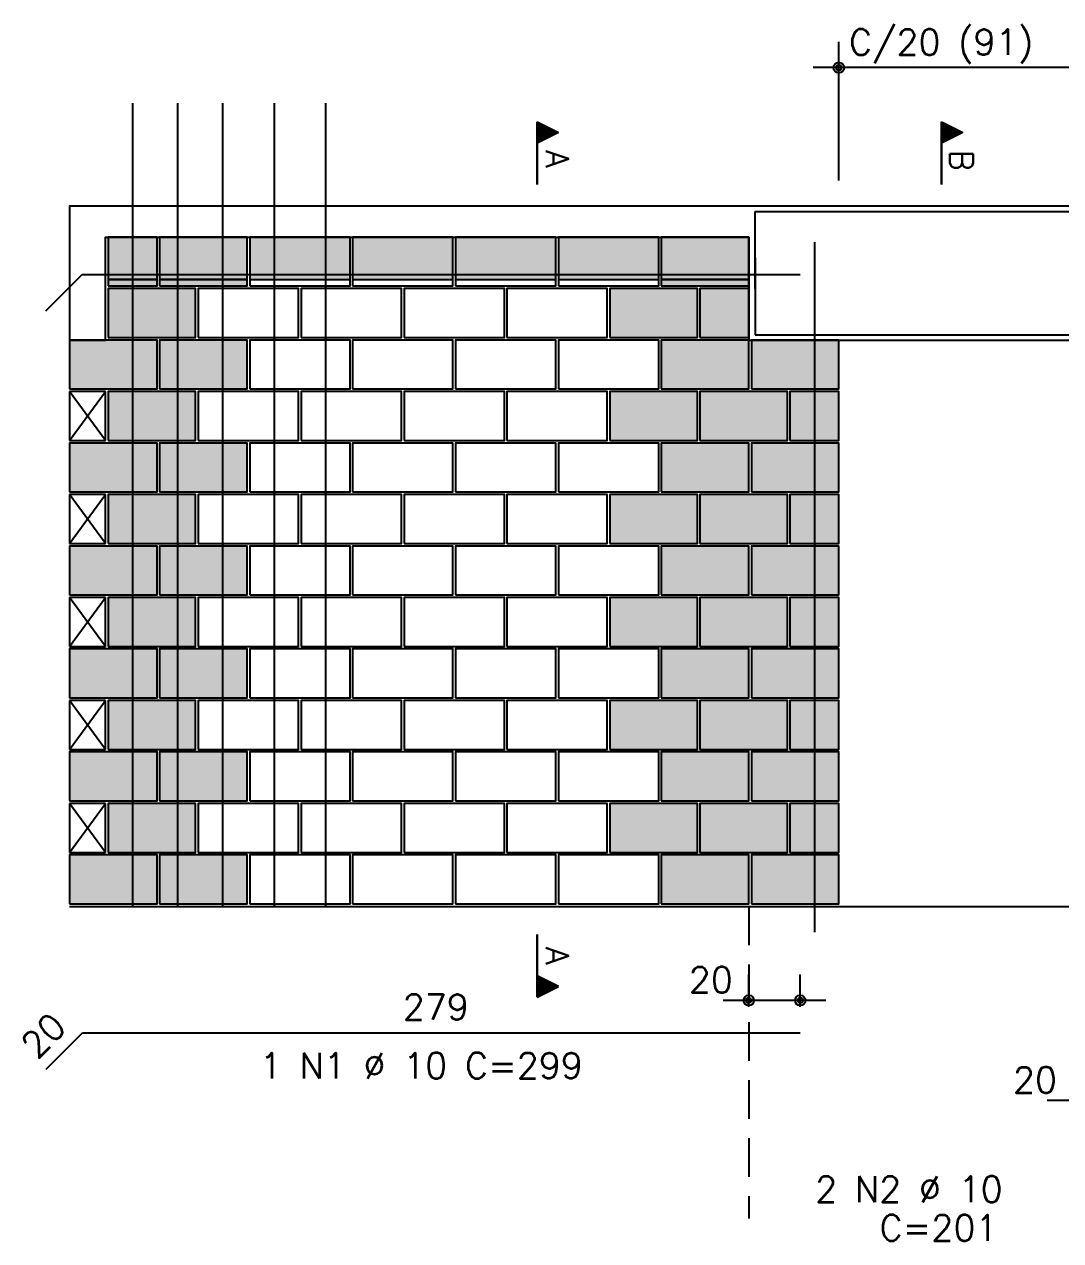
# Model space of a CAD drawing. Extents: x -1.9 to 86, y -1.6 to 61.
# Drawn here: x 33.56 to 41.62, y 20.44 to 29.89 of the extents above; entities that cross this region are included whole.
import ezdxf

# ---------------------------------------------------------------- set-up
doc = ezdxf.new("R2010")
doc.units = 0
doc.header["$MEASUREMENT"] = 0
doc.linetypes.add('ESTILO_TQS_0001', pattern=[0.45, 0.3, -0.15])
for name, color, linetype in [('PENA_01', 1, 'CONTINUOUS'), ('PENA_02', 2, 'CONTINUOUS'), ('PENA_03', 3, 'CONTINUOUS'), ('PENA_05', 5, 'CONTINUOUS'), ('PENA_09', 254, 'CONTINUOUS'), ('PENA_21', 100, 'CONTINUOUS'), ('PENA_23', 50, 'CONTINUOUS')]:
    doc.layers.add(name, color=color, linetype=linetype)
doc.styles.get("Standard").update_dxf_attribs({"font": 'ROMANS.SHX'})

msp = doc.modelspace()

# ---------------------------------------------------------------- linework, layer by layer
at = {"layer": 'PENA_01', "linetype": 'Continuous'}
for p, q in [((39.8955, 28.6779), (39.8955, 29.7545)), ((41.9155, 29.5545), (39.6955, 29.5545)), ((34.2155, 27.9079), (34.5955, 27.9079)), ((34.6155, 27.9079), (35.2955, 27.9079)), ((35.3155, 27.9079), (36.0955, 27.9079)), ((36.1155, 27.9079), (36.8955, 27.9079)), ((36.9155, 27.9079), (37.6955, 27.9079)), ((37.7155, 27.9079), (38.4955, 27.9079)), ((38.5155, 27.9079), (39.1955, 27.9079)), ((39.1955, 22.2567), (39.1955, 22.5081)), ((39.5955, 22.2567), (39.5955, 22.5081)), ((39.7955, 22.3081), (38.9955, 22.3081)), ((42.3155, 21.5297), (41.5155, 21.5297))]:
    msp.add_line(p, q, dxfattribs=at)
at = {"layer": 'PENA_01', "linetype": 'ESTILO_TQS_0001'}
msp.add_line((39.1955, 23.0379), (39.1955, 20.6125), dxfattribs=at)
at = {"layer": 'PENA_02', "linetype": 'Continuous'}
for p, q in [((39.1955, 28.2379), (39.1955, 27.4379)), ((39.1955, 27.4379), (42.1155, 27.4379)), ((34.1955, 27.0379), (33.9155, 27.0379)), ((33.9155, 27.0379), (33.9155, 26.6579)), ((34.1955, 26.6579), (34.1955, 27.0379)), ((33.9155, 26.6579), (34.1955, 26.6579)), ((34.1955, 26.2379), (33.9155, 26.2379)), ((33.9155, 26.2379), (33.9155, 25.8579)), ((34.1955, 25.8579), (34.1955, 26.2379)), ((33.9155, 25.8579), (34.1955, 25.8579)), ((34.1955, 25.4379), (33.9155, 25.4379)), ((33.9155, 25.4379), (33.9155, 25.0579)), ((34.1955, 25.0579), (34.1955, 25.4379)), ((33.9155, 25.0579), (34.1955, 25.0579)), ((34.1955, 24.6379), (33.9155, 24.6379)), ((33.9155, 24.6379), (33.9155, 24.2579)), ((34.1955, 24.2579), (34.1955, 24.6379)), ((33.9155, 24.2579), (34.1955, 24.2579)), ((34.1955, 23.8379), (33.9155, 23.8379)), ((33.9155, 23.8379), (33.9155, 23.4579)), ((34.1955, 23.4579), (34.1955, 23.8379)), ((33.9155, 23.4579), (34.1955, 23.4579)), ((33.9155, 23.0379), (45.7155, 23.0379))]:
    msp.add_line(p, q, dxfattribs=at)
for points in [[(55.8155, 28.2379), (60.8155, 28.2379), (60.8155, 27.4379), (61.0955, 27.4379), (61.0955, 28.4779), (33.9155, 28.4779), (33.9155, 27.4379), (34.1955, 27.4379), (34.1955, 28.2379), (39.1955, 28.2379)], [(34.2155, 27.8579), (34.5955, 27.8579), (34.5955, 28.2379), (34.2155, 28.2379), (34.2155, 27.8579)], [(34.6155, 27.8579), (35.2955, 27.8579), (35.2955, 28.2379), (34.6155, 28.2379), (34.6155, 27.8579)], [(35.3155, 27.8579), (36.0955, 27.8579), (36.0955, 28.2379), (35.3155, 28.2379), (35.3155, 27.8579)], [(36.1155, 27.8579), (36.8955, 27.8579), (36.8955, 28.2379), (36.1155, 28.2379), (36.1155, 27.8579)], [(36.9155, 27.8579), (37.6955, 27.8579), (37.6955, 28.2379), (36.9155, 28.2379), (36.9155, 27.8579)], [(37.7155, 27.8579), (38.4955, 27.8579), (38.4955, 28.2379), (37.7155, 28.2379), (37.7155, 27.8579)], [(38.5155, 27.8579), (39.1955, 27.8579), (39.1955, 28.2379), (38.5155, 28.2379), (38.5155, 27.8579)], [(34.2155, 27.4579), (34.8955, 27.4579), (34.8955, 27.8379), (34.2155, 27.8379), (34.2155, 27.4579)], [(34.9155, 27.4579), (35.6955, 27.4579), (35.6955, 27.8379), (34.9155, 27.8379), (34.9155, 27.4579)], [(35.7155, 27.4579), (36.4955, 27.4579), (36.4955, 27.8379), (35.7155, 27.8379), (35.7155, 27.4579)], [(36.5155, 27.4579), (37.2955, 27.4579), (37.2955, 27.8379), (36.5155, 27.8379), (36.5155, 27.4579)], [(37.3155, 27.4579), (38.0955, 27.4579), (38.0955, 27.8379), (37.3155, 27.8379), (37.3155, 27.4579)], [(38.1155, 27.4579), (38.7955, 27.4579), (38.7955, 27.8379), (38.1155, 27.8379), (38.1155, 27.4579)], [(38.8155, 27.4579), (39.1955, 27.4579), (39.1955, 27.8379), (38.8155, 27.8379), (38.8155, 27.4579)], [(33.9155, 27.0579), (34.5955, 27.0579), (34.5955, 27.4379), (33.9155, 27.4379), (33.9155, 27.0579)], [(34.6155, 27.0579), (35.2955, 27.0579), (35.2955, 27.4379), (34.6155, 27.4379), (34.6155, 27.0579)], [(35.3155, 27.0579), (36.0955, 27.0579), (36.0955, 27.4379), (35.3155, 27.4379), (35.3155, 27.0579)], [(36.1155, 27.0579), (36.8955, 27.0579), (36.8955, 27.4379), (36.1155, 27.4379), (36.1155, 27.0579)], [(36.9155, 27.0579), (37.6955, 27.0579), (37.6955, 27.4379), (36.9155, 27.4379), (36.9155, 27.0579)], [(37.7155, 27.0579), (38.4955, 27.0579), (38.4955, 27.4379), (37.7155, 27.4379), (37.7155, 27.0579)], [(38.5155, 27.0579), (39.1955, 27.0579), (39.1955, 27.4379), (38.5155, 27.4379), (38.5155, 27.0579)], [(39.2155, 27.0579), (39.8955, 27.0579), (39.8955, 27.4379), (39.2155, 27.4379), (39.2155, 27.0579)], [(34.2155, 26.6579), (34.8955, 26.6579), (34.8955, 27.0379), (34.2155, 27.0379), (34.2155, 26.6579)], [(34.9155, 26.6579), (35.6955, 26.6579), (35.6955, 27.0379), (34.9155, 27.0379), (34.9155, 26.6579)], [(35.7155, 26.6579), (36.4955, 26.6579), (36.4955, 27.0379), (35.7155, 27.0379), (35.7155, 26.6579)], [(36.5155, 26.6579), (37.2955, 26.6579), (37.2955, 27.0379), (36.5155, 27.0379), (36.5155, 26.6579)], [(37.3155, 26.6579), (38.0955, 26.6579), (38.0955, 27.0379), (37.3155, 27.0379), (37.3155, 26.6579)], [(38.1155, 26.6579), (38.7955, 26.6579), (38.7955, 27.0379), (38.1155, 27.0379), (38.1155, 26.6579)], [(38.8155, 26.6579), (39.4955, 26.6579), (39.4955, 27.0379), (38.8155, 27.0379), (38.8155, 26.6579)], [(39.5155, 26.6579), (39.8955, 26.6579), (39.8955, 27.0379), (39.5155, 27.0379), (39.5155, 26.6579)], [(33.9155, 26.2579), (34.5955, 26.2579), (34.5955, 26.6379), (33.9155, 26.6379), (33.9155, 26.2579)], [(34.6155, 26.2579), (35.2955, 26.2579), (35.2955, 26.6379), (34.6155, 26.6379), (34.6155, 26.2579)], [(35.3155, 26.2579), (36.0955, 26.2579), (36.0955, 26.6379), (35.3155, 26.6379), (35.3155, 26.2579)], [(36.1155, 26.2579), (36.8955, 26.2579), (36.8955, 26.6379), (36.1155, 26.6379), (36.1155, 26.2579)], [(36.9155, 26.2579), (37.6955, 26.2579), (37.6955, 26.6379), (36.9155, 26.6379), (36.9155, 26.2579)], [(37.7155, 26.2579), (38.4955, 26.2579), (38.4955, 26.6379), (37.7155, 26.6379), (37.7155, 26.2579)], [(38.5155, 26.2579), (39.1955, 26.2579), (39.1955, 26.6379), (38.5155, 26.6379), (38.5155, 26.2579)], [(39.2155, 26.2579), (39.8955, 26.2579), (39.8955, 26.6379), (39.2155, 26.6379), (39.2155, 26.2579)], [(34.2155, 25.8579), (34.8955, 25.8579), (34.8955, 26.2379), (34.2155, 26.2379), (34.2155, 25.8579)], [(34.9155, 25.8579), (35.6955, 25.8579), (35.6955, 26.2379), (34.9155, 26.2379), (34.9155, 25.8579)], [(35.7155, 25.8579), (36.4955, 25.8579), (36.4955, 26.2379), (35.7155, 26.2379), (35.7155, 25.8579)], [(36.5155, 25.8579), (37.2955, 25.8579), (37.2955, 26.2379), (36.5155, 26.2379), (36.5155, 25.8579)], [(37.3155, 25.8579), (38.0955, 25.8579), (38.0955, 26.2379), (37.3155, 26.2379), (37.3155, 25.8579)], [(38.1155, 25.8579), (38.7955, 25.8579), (38.7955, 26.2379), (38.1155, 26.2379), (38.1155, 25.8579)], [(38.8155, 25.8579), (39.4955, 25.8579), (39.4955, 26.2379), (38.8155, 26.2379), (38.8155, 25.8579)], [(39.5155, 25.8579), (39.8955, 25.8579), (39.8955, 26.2379), (39.5155, 26.2379), (39.5155, 25.8579)], [(33.9155, 25.4579), (34.5955, 25.4579), (34.5955, 25.8379), (33.9155, 25.8379), (33.9155, 25.4579)], [(34.6155, 25.4579), (35.2955, 25.4579), (35.2955, 25.8379), (34.6155, 25.8379), (34.6155, 25.4579)], [(35.3155, 25.4579), (36.0955, 25.4579), (36.0955, 25.8379), (35.3155, 25.8379), (35.3155, 25.4579)], [(36.1155, 25.4579), (36.8955, 25.4579), (36.8955, 25.8379), (36.1155, 25.8379), (36.1155, 25.4579)], [(36.9155, 25.4579), (37.6955, 25.4579), (37.6955, 25.8379), (36.9155, 25.8379), (36.9155, 25.4579)], [(37.7155, 25.4579), (38.4955, 25.4579), (38.4955, 25.8379), (37.7155, 25.8379), (37.7155, 25.4579)], [(38.5155, 25.4579), (39.1955, 25.4579), (39.1955, 25.8379), (38.5155, 25.8379), (38.5155, 25.4579)], [(39.2155, 25.4579), (39.8955, 25.4579), (39.8955, 25.8379), (39.2155, 25.8379), (39.2155, 25.4579)], [(34.2155, 25.0579), (34.8955, 25.0579), (34.8955, 25.4379), (34.2155, 25.4379), (34.2155, 25.0579)], [(34.9155, 25.0579), (35.6955, 25.0579), (35.6955, 25.4379), (34.9155, 25.4379), (34.9155, 25.0579)], [(35.7155, 25.0579), (36.4955, 25.0579), (36.4955, 25.4379), (35.7155, 25.4379), (35.7155, 25.0579)], [(36.5155, 25.0579), (37.2955, 25.0579), (37.2955, 25.4379), (36.5155, 25.4379), (36.5155, 25.0579)], [(37.3155, 25.0579), (38.0955, 25.0579), (38.0955, 25.4379), (37.3155, 25.4379), (37.3155, 25.0579)], [(38.1155, 25.0579), (38.7955, 25.0579), (38.7955, 25.4379), (38.1155, 25.4379), (38.1155, 25.0579)], [(38.8155, 25.0579), (39.4955, 25.0579), (39.4955, 25.4379), (38.8155, 25.4379), (38.8155, 25.0579)], [(39.5155, 25.0579), (39.8955, 25.0579), (39.8955, 25.4379), (39.5155, 25.4379), (39.5155, 25.0579)], [(33.9155, 24.6579), (34.5955, 24.6579), (34.5955, 25.0379), (33.9155, 25.0379), (33.9155, 24.6579)], [(34.6155, 24.6579), (35.2955, 24.6579), (35.2955, 25.0379), (34.6155, 25.0379), (34.6155, 24.6579)], [(35.3155, 24.6579), (36.0955, 24.6579), (36.0955, 25.0379), (35.3155, 25.0379), (35.3155, 24.6579)], [(36.1155, 24.6579), (36.8955, 24.6579), (36.8955, 25.0379), (36.1155, 25.0379), (36.1155, 24.6579)], [(36.9155, 24.6579), (37.6955, 24.6579), (37.6955, 25.0379), (36.9155, 25.0379), (36.9155, 24.6579)], [(37.7155, 24.6579), (38.4955, 24.6579), (38.4955, 25.0379), (37.7155, 25.0379), (37.7155, 24.6579)], [(38.5155, 24.6579), (39.1955, 24.6579), (39.1955, 25.0379), (38.5155, 25.0379), (38.5155, 24.6579)], [(39.2155, 24.6579), (39.8955, 24.6579), (39.8955, 25.0379), (39.2155, 25.0379), (39.2155, 24.6579)], [(34.2155, 24.2579), (34.8955, 24.2579), (34.8955, 24.6379), (34.2155, 24.6379), (34.2155, 24.2579)], [(34.9155, 24.2579), (35.6955, 24.2579), (35.6955, 24.6379), (34.9155, 24.6379), (34.9155, 24.2579)], [(35.7155, 24.2579), (36.4955, 24.2579), (36.4955, 24.6379), (35.7155, 24.6379), (35.7155, 24.2579)], [(36.5155, 24.2579), (37.2955, 24.2579), (37.2955, 24.6379), (36.5155, 24.6379), (36.5155, 24.2579)], [(37.3155, 24.2579), (38.0955, 24.2579), (38.0955, 24.6379), (37.3155, 24.6379), (37.3155, 24.2579)], [(38.1155, 24.2579), (38.7955, 24.2579), (38.7955, 24.6379), (38.1155, 24.6379), (38.1155, 24.2579)], [(38.8155, 24.2579), (39.4955, 24.2579), (39.4955, 24.6379), (38.8155, 24.6379), (38.8155, 24.2579)], [(39.5155, 24.2579), (39.8955, 24.2579), (39.8955, 24.6379), (39.5155, 24.6379), (39.5155, 24.2579)], [(33.9155, 23.8579), (34.5955, 23.8579), (34.5955, 24.2379), (33.9155, 24.2379), (33.9155, 23.8579)], [(34.6155, 23.8579), (35.2955, 23.8579), (35.2955, 24.2379), (34.6155, 24.2379), (34.6155, 23.8579)], [(35.3155, 23.8579), (36.0955, 23.8579), (36.0955, 24.2379), (35.3155, 24.2379), (35.3155, 23.8579)], [(36.1155, 23.8579), (36.8955, 23.8579), (36.8955, 24.2379), (36.1155, 24.2379), (36.1155, 23.8579)], [(36.9155, 23.8579), (37.6955, 23.8579), (37.6955, 24.2379), (36.9155, 24.2379), (36.9155, 23.8579)], [(37.7155, 23.8579), (38.4955, 23.8579), (38.4955, 24.2379), (37.7155, 24.2379), (37.7155, 23.8579)], [(38.5155, 23.8579), (39.1955, 23.8579), (39.1955, 24.2379), (38.5155, 24.2379), (38.5155, 23.8579)], [(39.2155, 23.8579), (39.8955, 23.8579), (39.8955, 24.2379), (39.2155, 24.2379), (39.2155, 23.8579)], [(34.2155, 23.4579), (34.8955, 23.4579), (34.8955, 23.8379), (34.2155, 23.8379), (34.2155, 23.4579)], [(34.9155, 23.4579), (35.6955, 23.4579), (35.6955, 23.8379), (34.9155, 23.8379), (34.9155, 23.4579)], [(35.7155, 23.4579), (36.4955, 23.4579), (36.4955, 23.8379), (35.7155, 23.8379), (35.7155, 23.4579)], [(36.5155, 23.4579), (37.2955, 23.4579), (37.2955, 23.8379), (36.5155, 23.8379), (36.5155, 23.4579)], [(37.3155, 23.4579), (38.0955, 23.4579), (38.0955, 23.8379), (37.3155, 23.8379), (37.3155, 23.4579)], [(38.1155, 23.4579), (38.7955, 23.4579), (38.7955, 23.8379), (38.1155, 23.8379), (38.1155, 23.4579)], [(38.8155, 23.4579), (39.4955, 23.4579), (39.4955, 23.8379), (38.8155, 23.8379), (38.8155, 23.4579)], [(39.5155, 23.4579), (39.8955, 23.4579), (39.8955, 23.8379), (39.5155, 23.8379), (39.5155, 23.4579)], [(33.9155, 23.0579), (34.5955, 23.0579), (34.5955, 23.4379), (33.9155, 23.4379), (33.9155, 23.0579)], [(34.6155, 23.0579), (35.2955, 23.0579), (35.2955, 23.4379), (34.6155, 23.4379), (34.6155, 23.0579)], [(35.3155, 23.0579), (36.0955, 23.0579), (36.0955, 23.4379), (35.3155, 23.4379), (35.3155, 23.0579)], [(36.1155, 23.0579), (36.8955, 23.0579), (36.8955, 23.4379), (36.1155, 23.4379), (36.1155, 23.0579)], [(36.9155, 23.0579), (37.6955, 23.0579), (37.6955, 23.4379), (36.9155, 23.4379), (36.9155, 23.0579)], [(37.7155, 23.0579), (38.4955, 23.0579), (38.4955, 23.4379), (37.7155, 23.4379), (37.7155, 23.0579)], [(38.5155, 23.0579), (39.1955, 23.0579), (39.1955, 23.4379), (38.5155, 23.4379), (38.5155, 23.0579)], [(39.2155, 23.0579), (39.8955, 23.0579), (39.8955, 23.4379), (39.2155, 23.4379), (39.2155, 23.0579)]]:
    msp.add_lwpolyline(points, dxfattribs=at)
for centre, radius in [((39.8955, 29.5545), 0.0416), ((39.8955, 29.5545), 0.0208), ((39.1955, 22.3081), 0.04), ((39.1955, 22.3081), 0.02), ((39.5955, 22.3081), 0.04), ((39.5955, 22.3081), 0.02)]:
    msp.add_circle(centre, radius, dxfattribs=at)
at = {"layer": 'PENA_03', "linetype": 'Continuous'}
for p, q in [((37.5495, 28.6462), (37.5495, 29.1326)), ((37.5495, 29.1326), (37.7155, 29.0497)), ((37.5502, 29.1315), (37.5502, 28.9678)), ((37.5502, 29.1315), (37.7139, 29.0497)), ((37.5623, 29.1262), (37.5623, 28.9731)), ((37.5751, 29.1199), (37.5751, 28.9795)), ((37.5878, 29.1135), (37.5878, 28.9858)), ((37.6006, 29.1071), (37.6006, 28.9922)), ((40.6924, 28.6462), (40.6924, 29.1326)), ((40.6924, 29.1326), (40.8583, 29.0497)), ((40.6931, 29.1315), (40.6931, 28.9678)), ((40.6931, 29.1315), (40.8568, 29.0497)), ((40.7052, 29.1262), (40.7052, 28.9731)), ((40.7179, 29.1199), (40.7179, 28.9795)), ((40.7307, 29.1135), (40.7307, 28.9858)), ((40.7435, 29.1071), (40.7435, 28.9922)), ((37.7139, 29.0497), (37.5502, 28.9678)), ((37.7155, 29.0497), (37.5502, 28.967)), ((37.6134, 29.1007), (37.6134, 28.9986)), ((37.6261, 29.0943), (37.6261, 29.005)), ((37.6389, 29.088), (37.6389, 29.0114)), ((37.6517, 29.0816), (37.6517, 29.0178)), ((37.6644, 29.0752), (37.6644, 29.0241)), ((37.6772, 29.0688), (37.6772, 29.0305)), ((37.69, 29.0624), (37.69, 29.0369)), ((37.7027, 29.056), (37.7027, 29.0433)), ((40.8568, 29.0497), (40.6931, 28.9678)), ((40.8583, 29.0497), (40.6931, 28.967)), ((40.7562, 29.1007), (40.7562, 28.9986)), ((40.769, 29.0943), (40.769, 29.005)), ((40.7818, 29.088), (40.7818, 29.0114)), ((40.7945, 29.0816), (40.7945, 29.0178)), ((40.8073, 29.0752), (40.8073, 29.0241)), ((40.82, 29.0688), (40.82, 29.0305)), ((40.8328, 29.0624), (40.8328, 29.0369)), ((40.8456, 29.056), (40.8456, 29.0433)), ((37.5502, 28.967), (37.5502, 28.6462)), ((40.6931, 28.967), (40.6931, 28.6462)), ((33.9155, 26.6579), (34.1955, 27.0379)), ((34.1955, 26.6579), (33.9155, 27.0379)), ((33.9155, 25.8579), (34.1955, 26.2379)), ((34.1955, 25.8579), (33.9155, 26.2379)), ((33.9155, 25.0579), (34.1955, 25.4379)), ((34.1955, 25.0579), (33.9155, 25.4379)), ((33.9155, 24.2579), (34.1955, 24.6379)), ((34.1955, 24.2579), (33.9155, 24.6379)), ((33.9155, 23.4579), (34.1955, 23.8379)), ((34.1955, 23.4579), (33.9155, 23.8379)), ((37.5495, 22.8205), (37.5495, 22.3341)), ((37.5502, 22.4997), (37.5502, 22.8205)), ((37.7155, 22.417), (37.5502, 22.4997)), ((37.5502, 22.3352), (37.5502, 22.4989)), ((37.7139, 22.417), (37.5502, 22.4989)), ((37.5623, 22.3405), (37.5623, 22.4936)), ((37.5495, 22.3341), (37.7155, 22.417)), ((37.5502, 22.3352), (37.7139, 22.417)), ((37.5751, 22.3468), (37.5751, 22.4872)), ((37.5878, 22.3532), (37.5878, 22.4809)), ((37.6006, 22.3596), (37.6006, 22.4745)), ((37.6134, 22.366), (37.6134, 22.4681)), ((37.6261, 22.3724), (37.6261, 22.4617)), ((37.6389, 22.3787), (37.6389, 22.4553)), ((37.6517, 22.3851), (37.6517, 22.4489)), ((37.6644, 22.3915), (37.6644, 22.4426)), ((37.6772, 22.3979), (37.6772, 22.4362)), ((37.69, 22.4043), (37.69, 22.4298)), ((37.7027, 22.4107), (37.7027, 22.4234))]:
    msp.add_line(p, q, dxfattribs=at)
at = {"layer": 'PENA_05', "linetype": 'Continuous'}
for p, q in [((39.2455, 27.8379), (39.2455, 28.4379)), ((39.2455, 28.4379), (42.0655, 28.4379)), ((39.2455, 28.0779), (39.2455, 27.4779)), ((33.7308, 27.6651), (34.0137, 27.9479)), ((34.0137, 27.9479), (39.5937, 27.9479)), ((39.2455, 27.4779), (42.0655, 27.4779)), ((33.7327, 21.7739), (34.0155, 22.0567)), ((34.0155, 22.0567), (39.5955, 22.0567))]:
    msp.add_line(p, q, dxfattribs=at)
for points in [[(34.4055, 29.2779), (34.4055, 23.0379)], [(34.7555, 29.2779), (34.7555, 23.0379)], [(35.1055, 29.2779), (35.1055, 23.0379)], [(35.5055, 29.2779), (35.5055, 23.0379)], [(35.9055, 29.2779), (35.9055, 23.0379)], [(39.7055, 28.1979), (39.7055, 22.8379)]]:
    msp.add_lwpolyline(points, dxfattribs=at)
at = {"layer": 'PENA_09', "linetype": 'Continuous'}
for points in [[(34.2155, 27.9079), (34.5955, 27.9079), (34.5955, 28.2379), (34.2155, 28.2379), (34.2155, 27.9079)], [(34.6155, 27.9079), (35.2955, 27.9079), (35.2955, 28.2379), (34.6155, 28.2379), (34.6155, 27.9079)], [(35.3155, 27.9079), (36.0955, 27.9079), (36.0955, 28.2379), (35.3155, 28.2379), (35.3155, 27.9079)], [(36.1155, 27.9079), (36.8955, 27.9079), (36.8955, 28.2379), (36.1155, 28.2379), (36.1155, 27.9079)], [(36.9155, 27.9079), (37.6955, 27.9079), (37.6955, 28.2379), (36.9155, 28.2379), (36.9155, 27.9079)], [(37.7155, 27.9079), (38.4955, 27.9079), (38.4955, 28.2379), (37.7155, 28.2379), (37.7155, 27.9079)], [(38.5155, 27.9079), (39.1955, 27.9079), (39.1955, 28.2379), (38.5155, 28.2379), (38.5155, 27.9079)]]:
    msp.add_lwpolyline(points, dxfattribs=at)
for points in [[(34.2155, 27.9079), (34.5955, 27.9079), (34.5955, 28.2379)], [(34.2155, 27.9079), (34.5955, 28.2379), (34.2155, 28.2379)], [(34.2155, 27.9079), (34.2155, 28.2379), (34.2155, 27.9079)], [(34.6155, 27.9079), (35.2955, 27.9079), (35.2955, 28.2379)], [(34.6155, 27.9079), (35.2955, 28.2379), (34.6155, 28.2379)], [(34.6155, 27.9079), (34.6155, 28.2379), (34.6155, 27.9079)], [(35.3155, 27.9079), (36.0955, 27.9079), (36.0955, 28.2379)], [(35.3155, 27.9079), (36.0955, 28.2379), (35.3155, 28.2379)], [(35.3155, 27.9079), (35.3155, 28.2379), (35.3155, 27.9079)], [(36.1155, 27.9079), (36.8955, 27.9079), (36.8955, 28.2379)], [(36.1155, 27.9079), (36.8955, 28.2379), (36.1155, 28.2379)], [(36.1155, 27.9079), (36.1155, 28.2379), (36.1155, 27.9079)], [(36.9155, 27.9079), (37.6955, 27.9079), (37.6955, 28.2379)], [(36.9155, 27.9079), (37.6955, 28.2379), (36.9155, 28.2379)], [(36.9155, 27.9079), (36.9155, 28.2379), (36.9155, 27.9079)], [(37.7155, 27.9079), (38.4955, 27.9079), (38.4955, 28.2379)], [(37.7155, 27.9079), (38.4955, 28.2379), (37.7155, 28.2379)], [(37.7155, 27.9079), (37.7155, 28.2379), (37.7155, 27.9079)], [(38.5155, 27.9079), (39.1955, 27.9079), (39.1955, 28.2379)], [(38.5155, 27.9079), (39.1955, 28.2379), (38.5155, 28.2379)], [(38.5155, 27.9079), (38.5155, 28.2379), (38.5155, 27.9079)]]:
    msp.add_solid(points, dxfattribs=at)
at = {"layer": 'PENA_21', "linetype": 'Continuous'}
for points in [[(34.6155, 27.8579), (35.2955, 27.8579), (35.2955, 27.9079), (34.6155, 27.9079), (34.6155, 27.8579)], [(38.5155, 27.8579), (39.1955, 27.8579), (39.1955, 27.9079), (38.5155, 27.9079), (38.5155, 27.8579)], [(34.2155, 27.4579), (34.8955, 27.4579), (34.8955, 27.8379), (34.2155, 27.8379), (34.2155, 27.4579)], [(38.1155, 27.4579), (38.7955, 27.4579), (38.7955, 27.8379), (38.1155, 27.8379), (38.1155, 27.4579)], [(33.9155, 27.0579), (34.5955, 27.0579), (34.5955, 27.4379), (33.9155, 27.4379), (33.9155, 27.0579)], [(34.6155, 27.0579), (35.2955, 27.0579), (35.2955, 27.4379), (34.6155, 27.4379), (34.6155, 27.0579)], [(38.5155, 27.0579), (39.1955, 27.0579), (39.1955, 27.4379), (38.5155, 27.4379), (38.5155, 27.0579)], [(39.2155, 27.0579), (39.8955, 27.0579), (39.8955, 27.4379), (39.2155, 27.4379), (39.2155, 27.0579)], [(34.2155, 26.6579), (34.8955, 26.6579), (34.8955, 27.0379), (34.2155, 27.0379), (34.2155, 26.6579)], [(38.1155, 26.6579), (38.7955, 26.6579), (38.7955, 27.0379), (38.1155, 27.0379), (38.1155, 26.6579)], [(38.8155, 26.6579), (39.4955, 26.6579), (39.4955, 27.0379), (38.8155, 27.0379), (38.8155, 26.6579)], [(33.9155, 26.2579), (34.5955, 26.2579), (34.5955, 26.6379), (33.9155, 26.6379), (33.9155, 26.2579)], [(34.6155, 26.2579), (35.2955, 26.2579), (35.2955, 26.6379), (34.6155, 26.6379), (34.6155, 26.2579)], [(38.5155, 26.2579), (39.1955, 26.2579), (39.1955, 26.6379), (38.5155, 26.6379), (38.5155, 26.2579)], [(39.2155, 26.2579), (39.8955, 26.2579), (39.8955, 26.6379), (39.2155, 26.6379), (39.2155, 26.2579)], [(34.2155, 25.8579), (34.8955, 25.8579), (34.8955, 26.2379), (34.2155, 26.2379), (34.2155, 25.8579)], [(38.1155, 25.8579), (38.7955, 25.8579), (38.7955, 26.2379), (38.1155, 26.2379), (38.1155, 25.8579)], [(38.8155, 25.8579), (39.4955, 25.8579), (39.4955, 26.2379), (38.8155, 26.2379), (38.8155, 25.8579)], [(33.9155, 25.4579), (34.5955, 25.4579), (34.5955, 25.8379), (33.9155, 25.8379), (33.9155, 25.4579)], [(34.6155, 25.4579), (35.2955, 25.4579), (35.2955, 25.8379), (34.6155, 25.8379), (34.6155, 25.4579)], [(38.5155, 25.4579), (39.1955, 25.4579), (39.1955, 25.8379), (38.5155, 25.8379), (38.5155, 25.4579)], [(39.2155, 25.4579), (39.8955, 25.4579), (39.8955, 25.8379), (39.2155, 25.8379), (39.2155, 25.4579)], [(34.2155, 25.0579), (34.8955, 25.0579), (34.8955, 25.4379), (34.2155, 25.4379), (34.2155, 25.0579)], [(38.1155, 25.0579), (38.7955, 25.0579), (38.7955, 25.4379), (38.1155, 25.4379), (38.1155, 25.0579)], [(38.8155, 25.0579), (39.4955, 25.0579), (39.4955, 25.4379), (38.8155, 25.4379), (38.8155, 25.0579)], [(33.9155, 24.6579), (34.5955, 24.6579), (34.5955, 25.0379), (33.9155, 25.0379), (33.9155, 24.6579)], [(34.6155, 24.6579), (35.2955, 24.6579), (35.2955, 25.0379), (34.6155, 25.0379), (34.6155, 24.6579)], [(38.5155, 24.6579), (39.1955, 24.6579), (39.1955, 25.0379), (38.5155, 25.0379), (38.5155, 24.6579)], [(39.2155, 24.6579), (39.8955, 24.6579), (39.8955, 25.0379), (39.2155, 25.0379), (39.2155, 24.6579)], [(34.2155, 24.2579), (34.8955, 24.2579), (34.8955, 24.6379), (34.2155, 24.6379), (34.2155, 24.2579)], [(38.1155, 24.2579), (38.7955, 24.2579), (38.7955, 24.6379), (38.1155, 24.6379), (38.1155, 24.2579)], [(38.8155, 24.2579), (39.4955, 24.2579), (39.4955, 24.6379), (38.8155, 24.6379), (38.8155, 24.2579)], [(33.9155, 23.8579), (34.5955, 23.8579), (34.5955, 24.2379), (33.9155, 24.2379), (33.9155, 23.8579)], [(34.6155, 23.8579), (35.2955, 23.8579), (35.2955, 24.2379), (34.6155, 24.2379), (34.6155, 23.8579)], [(38.5155, 23.8579), (39.1955, 23.8579), (39.1955, 24.2379), (38.5155, 24.2379), (38.5155, 23.8579)], [(39.2155, 23.8579), (39.8955, 23.8579), (39.8955, 24.2379), (39.2155, 24.2379), (39.2155, 23.8579)], [(34.2155, 23.4579), (34.8955, 23.4579), (34.8955, 23.8379), (34.2155, 23.8379), (34.2155, 23.4579)], [(38.1155, 23.4579), (38.7955, 23.4579), (38.7955, 23.8379), (38.1155, 23.8379), (38.1155, 23.4579)], [(38.8155, 23.4579), (39.4955, 23.4579), (39.4955, 23.8379), (38.8155, 23.8379), (38.8155, 23.4579)], [(33.9155, 23.0579), (34.5955, 23.0579), (34.5955, 23.4379), (33.9155, 23.4379), (33.9155, 23.0579)], [(34.6155, 23.0579), (35.2955, 23.0579), (35.2955, 23.4379), (34.6155, 23.4379), (34.6155, 23.0579)], [(38.5155, 23.0579), (39.1955, 23.0579), (39.1955, 23.4379), (38.5155, 23.4379), (38.5155, 23.0579)], [(39.2155, 23.0579), (39.8955, 23.0579), (39.8955, 23.4379), (39.2155, 23.4379), (39.2155, 23.0579)]]:
    msp.add_lwpolyline(points, dxfattribs=at)
for points in [[(34.6155, 27.8579), (35.2955, 27.8579), (35.2955, 27.9079)], [(34.6155, 27.8579), (35.2955, 27.9079), (34.6155, 27.9079)], [(34.6155, 27.8579), (34.6155, 27.9079), (34.6155, 27.8579)], [(38.5155, 27.8579), (39.1955, 27.8579), (39.1955, 27.9079)], [(38.5155, 27.8579), (39.1955, 27.9079), (38.5155, 27.9079)], [(38.5155, 27.8579), (38.5155, 27.9079), (38.5155, 27.8579)], [(34.2155, 27.4579), (34.8955, 27.4579), (34.8955, 27.8379)], [(34.2155, 27.4579), (34.8955, 27.8379), (34.2155, 27.8379)], [(34.2155, 27.4579), (34.2155, 27.8379), (34.2155, 27.4579)], [(38.1155, 27.4579), (38.7955, 27.4579), (38.7955, 27.8379)], [(38.1155, 27.4579), (38.7955, 27.8379), (38.1155, 27.8379)], [(38.1155, 27.4579), (38.1155, 27.8379), (38.1155, 27.4579)], [(33.9155, 27.0579), (34.5955, 27.0579), (34.5955, 27.4379)], [(33.9155, 27.0579), (34.5955, 27.4379), (33.9155, 27.4379)], [(33.9155, 27.0579), (33.9155, 27.4379), (33.9155, 27.0579)], [(34.6155, 27.0579), (35.2955, 27.0579), (35.2955, 27.4379)], [(34.6155, 27.0579), (35.2955, 27.4379), (34.6155, 27.4379)], [(34.6155, 27.0579), (34.6155, 27.4379), (34.6155, 27.0579)], [(38.5155, 27.0579), (39.1955, 27.0579), (39.1955, 27.4379)], [(38.5155, 27.0579), (39.1955, 27.4379), (38.5155, 27.4379)], [(38.5155, 27.0579), (38.5155, 27.4379), (38.5155, 27.0579)], [(39.2155, 27.0579), (39.8955, 27.0579), (39.8955, 27.4379)], [(39.2155, 27.0579), (39.8955, 27.4379), (39.2155, 27.4379)], [(39.2155, 27.0579), (39.2155, 27.4379), (39.2155, 27.0579)], [(34.2155, 26.6579), (34.8955, 26.6579), (34.8955, 27.0379)], [(34.2155, 26.6579), (34.8955, 27.0379), (34.2155, 27.0379)], [(34.2155, 26.6579), (34.2155, 27.0379), (34.2155, 26.6579)], [(38.1155, 26.6579), (38.7955, 26.6579), (38.7955, 27.0379)], [(38.1155, 26.6579), (38.7955, 27.0379), (38.1155, 27.0379)], [(38.1155, 26.6579), (38.1155, 27.0379), (38.1155, 26.6579)], [(38.8155, 26.6579), (39.4955, 26.6579), (39.4955, 27.0379)], [(38.8155, 26.6579), (39.4955, 27.0379), (38.8155, 27.0379)], [(38.8155, 26.6579), (38.8155, 27.0379), (38.8155, 26.6579)], [(33.9155, 26.2579), (34.5955, 26.2579), (34.5955, 26.6379)], [(33.9155, 26.2579), (34.5955, 26.6379), (33.9155, 26.6379)], [(33.9155, 26.2579), (33.9155, 26.6379), (33.9155, 26.2579)], [(34.6155, 26.2579), (35.2955, 26.2579), (35.2955, 26.6379)], [(34.6155, 26.2579), (35.2955, 26.6379), (34.6155, 26.6379)], [(34.6155, 26.2579), (34.6155, 26.6379), (34.6155, 26.2579)], [(38.5155, 26.2579), (39.1955, 26.2579), (39.1955, 26.6379)], [(38.5155, 26.2579), (39.1955, 26.6379), (38.5155, 26.6379)], [(38.5155, 26.2579), (38.5155, 26.6379), (38.5155, 26.2579)], [(39.2155, 26.2579), (39.8955, 26.2579), (39.8955, 26.6379)], [(39.2155, 26.2579), (39.8955, 26.6379), (39.2155, 26.6379)], [(39.2155, 26.2579), (39.2155, 26.6379), (39.2155, 26.2579)], [(34.2155, 25.8579), (34.8955, 25.8579), (34.8955, 26.2379)], [(34.2155, 25.8579), (34.8955, 26.2379), (34.2155, 26.2379)], [(34.2155, 25.8579), (34.2155, 26.2379), (34.2155, 25.8579)], [(38.1155, 25.8579), (38.7955, 25.8579), (38.7955, 26.2379)], [(38.1155, 25.8579), (38.7955, 26.2379), (38.1155, 26.2379)], [(38.1155, 25.8579), (38.1155, 26.2379), (38.1155, 25.8579)], [(38.8155, 25.8579), (39.4955, 25.8579), (39.4955, 26.2379)], [(38.8155, 25.8579), (39.4955, 26.2379), (38.8155, 26.2379)], [(38.8155, 25.8579), (38.8155, 26.2379), (38.8155, 25.8579)], [(33.9155, 25.4579), (34.5955, 25.4579), (34.5955, 25.8379)], [(33.9155, 25.4579), (34.5955, 25.8379), (33.9155, 25.8379)], [(33.9155, 25.4579), (33.9155, 25.8379), (33.9155, 25.4579)], [(34.6155, 25.4579), (35.2955, 25.4579), (35.2955, 25.8379)], [(34.6155, 25.4579), (35.2955, 25.8379), (34.6155, 25.8379)], [(34.6155, 25.4579), (34.6155, 25.8379), (34.6155, 25.4579)], [(38.5155, 25.4579), (39.1955, 25.4579), (39.1955, 25.8379)], [(38.5155, 25.4579), (39.1955, 25.8379), (38.5155, 25.8379)], [(38.5155, 25.4579), (38.5155, 25.8379), (38.5155, 25.4579)], [(39.2155, 25.4579), (39.8955, 25.4579), (39.8955, 25.8379)], [(39.2155, 25.4579), (39.8955, 25.8379), (39.2155, 25.8379)], [(39.2155, 25.4579), (39.2155, 25.8379), (39.2155, 25.4579)], [(34.2155, 25.0579), (34.8955, 25.0579), (34.8955, 25.4379)], [(34.2155, 25.0579), (34.8955, 25.4379), (34.2155, 25.4379)], [(34.2155, 25.0579), (34.2155, 25.4379), (34.2155, 25.0579)], [(38.1155, 25.0579), (38.7955, 25.0579), (38.7955, 25.4379)], [(38.1155, 25.0579), (38.7955, 25.4379), (38.1155, 25.4379)], [(38.1155, 25.0579), (38.1155, 25.4379), (38.1155, 25.0579)], [(38.8155, 25.0579), (39.4955, 25.0579), (39.4955, 25.4379)], [(38.8155, 25.0579), (39.4955, 25.4379), (38.8155, 25.4379)], [(38.8155, 25.0579), (38.8155, 25.4379), (38.8155, 25.0579)], [(33.9155, 24.6579), (34.5955, 24.6579), (34.5955, 25.0379)], [(33.9155, 24.6579), (34.5955, 25.0379), (33.9155, 25.0379)], [(33.9155, 24.6579), (33.9155, 25.0379), (33.9155, 24.6579)], [(34.6155, 24.6579), (35.2955, 24.6579), (35.2955, 25.0379)], [(34.6155, 24.6579), (35.2955, 25.0379), (34.6155, 25.0379)], [(34.6155, 24.6579), (34.6155, 25.0379), (34.6155, 24.6579)], [(38.5155, 24.6579), (39.1955, 24.6579), (39.1955, 25.0379)], [(38.5155, 24.6579), (39.1955, 25.0379), (38.5155, 25.0379)], [(38.5155, 24.6579), (38.5155, 25.0379), (38.5155, 24.6579)], [(39.2155, 24.6579), (39.8955, 24.6579), (39.8955, 25.0379)], [(39.2155, 24.6579), (39.8955, 25.0379), (39.2155, 25.0379)], [(39.2155, 24.6579), (39.2155, 25.0379), (39.2155, 24.6579)], [(34.2155, 24.2579), (34.8955, 24.2579), (34.8955, 24.6379)], [(34.2155, 24.2579), (34.8955, 24.6379), (34.2155, 24.6379)], [(34.2155, 24.2579), (34.2155, 24.6379), (34.2155, 24.2579)], [(38.1155, 24.2579), (38.7955, 24.2579), (38.7955, 24.6379)], [(38.1155, 24.2579), (38.7955, 24.6379), (38.1155, 24.6379)], [(38.1155, 24.2579), (38.1155, 24.6379), (38.1155, 24.2579)], [(38.8155, 24.2579), (39.4955, 24.2579), (39.4955, 24.6379)], [(38.8155, 24.2579), (39.4955, 24.6379), (38.8155, 24.6379)], [(38.8155, 24.2579), (38.8155, 24.6379), (38.8155, 24.2579)], [(33.9155, 23.8579), (34.5955, 23.8579), (34.5955, 24.2379)], [(33.9155, 23.8579), (34.5955, 24.2379), (33.9155, 24.2379)], [(33.9155, 23.8579), (33.9155, 24.2379), (33.9155, 23.8579)], [(34.6155, 23.8579), (35.2955, 23.8579), (35.2955, 24.2379)], [(34.6155, 23.8579), (35.2955, 24.2379), (34.6155, 24.2379)], [(34.6155, 23.8579), (34.6155, 24.2379), (34.6155, 23.8579)], [(38.5155, 23.8579), (39.1955, 23.8579), (39.1955, 24.2379)], [(38.5155, 23.8579), (39.1955, 24.2379), (38.5155, 24.2379)], [(38.5155, 23.8579), (38.5155, 24.2379), (38.5155, 23.8579)], [(39.2155, 23.8579), (39.8955, 23.8579), (39.8955, 24.2379)], [(39.2155, 23.8579), (39.8955, 24.2379), (39.2155, 24.2379)], [(39.2155, 23.8579), (39.2155, 24.2379), (39.2155, 23.8579)], [(34.2155, 23.4579), (34.8955, 23.4579), (34.8955, 23.8379)], [(34.2155, 23.4579), (34.8955, 23.8379), (34.2155, 23.8379)], [(34.2155, 23.4579), (34.2155, 23.8379), (34.2155, 23.4579)], [(38.1155, 23.4579), (38.7955, 23.4579), (38.7955, 23.8379)], [(38.1155, 23.4579), (38.7955, 23.8379), (38.1155, 23.8379)], [(38.1155, 23.4579), (38.1155, 23.8379), (38.1155, 23.4579)], [(38.8155, 23.4579), (39.4955, 23.4579), (39.4955, 23.8379)], [(38.8155, 23.4579), (39.4955, 23.8379), (38.8155, 23.8379)], [(38.8155, 23.4579), (38.8155, 23.8379), (38.8155, 23.4579)], [(33.9155, 23.0579), (34.5955, 23.0579), (34.5955, 23.4379)], [(33.9155, 23.0579), (34.5955, 23.4379), (33.9155, 23.4379)], [(33.9155, 23.0579), (33.9155, 23.4379), (33.9155, 23.0579)], [(34.6155, 23.0579), (35.2955, 23.0579), (35.2955, 23.4379)], [(34.6155, 23.0579), (35.2955, 23.4379), (34.6155, 23.4379)], [(34.6155, 23.0579), (34.6155, 23.4379), (34.6155, 23.0579)], [(38.5155, 23.0579), (39.1955, 23.0579), (39.1955, 23.4379)], [(38.5155, 23.0579), (39.1955, 23.4379), (38.5155, 23.4379)], [(38.5155, 23.0579), (38.5155, 23.4379), (38.5155, 23.0579)], [(39.2155, 23.0579), (39.8955, 23.0579), (39.8955, 23.4379)], [(39.2155, 23.0579), (39.8955, 23.4379), (39.2155, 23.4379)], [(39.2155, 23.0579), (39.2155, 23.4379), (39.2155, 23.0579)]]:
    msp.add_solid(points, dxfattribs=at)
at = {"layer": 'PENA_23', "linetype": 'Continuous'}
for points in [[(34.2155, 27.8579), (34.5955, 27.8579), (34.5955, 27.9079), (34.2155, 27.9079), (34.2155, 27.8579)], [(38.8155, 27.4579), (39.1955, 27.4579), (39.1955, 27.8379), (38.8155, 27.8379), (38.8155, 27.4579)], [(39.5155, 26.6579), (39.8955, 26.6579), (39.8955, 27.0379), (39.5155, 27.0379), (39.5155, 26.6579)], [(39.5155, 25.8579), (39.8955, 25.8579), (39.8955, 26.2379), (39.5155, 26.2379), (39.5155, 25.8579)], [(39.5155, 25.0579), (39.8955, 25.0579), (39.8955, 25.4379), (39.5155, 25.4379), (39.5155, 25.0579)], [(39.5155, 24.2579), (39.8955, 24.2579), (39.8955, 24.6379), (39.5155, 24.6379), (39.5155, 24.2579)], [(39.5155, 23.4579), (39.8955, 23.4579), (39.8955, 23.8379), (39.5155, 23.8379), (39.5155, 23.4579)]]:
    msp.add_lwpolyline(points, dxfattribs=at)
for points in [[(34.2155, 27.8579), (34.5955, 27.8579), (34.5955, 27.9079)], [(34.2155, 27.8579), (34.5955, 27.9079), (34.2155, 27.9079)], [(34.2155, 27.8579), (34.2155, 27.9079), (34.2155, 27.8579)], [(38.8155, 27.4579), (39.1955, 27.4579), (39.1955, 27.8379)], [(38.8155, 27.4579), (39.1955, 27.8379), (38.8155, 27.8379)], [(38.8155, 27.4579), (38.8155, 27.8379), (38.8155, 27.4579)], [(39.5155, 26.6579), (39.8955, 26.6579), (39.8955, 27.0379)], [(39.5155, 26.6579), (39.8955, 27.0379), (39.5155, 27.0379)], [(39.5155, 26.6579), (39.5155, 27.0379), (39.5155, 26.6579)], [(39.5155, 25.8579), (39.8955, 25.8579), (39.8955, 26.2379)], [(39.5155, 25.8579), (39.8955, 26.2379), (39.5155, 26.2379)], [(39.5155, 25.8579), (39.5155, 26.2379), (39.5155, 25.8579)], [(39.5155, 25.0579), (39.8955, 25.0579), (39.8955, 25.4379)], [(39.5155, 25.0579), (39.8955, 25.4379), (39.5155, 25.4379)], [(39.5155, 25.0579), (39.5155, 25.4379), (39.5155, 25.0579)], [(39.5155, 24.2579), (39.8955, 24.2579), (39.8955, 24.6379)], [(39.5155, 24.2579), (39.8955, 24.6379), (39.5155, 24.6379)], [(39.5155, 24.2579), (39.5155, 24.6379), (39.5155, 24.2579)], [(39.5155, 23.4579), (39.8955, 23.4579), (39.8955, 23.8379)], [(39.5155, 23.4579), (39.8955, 23.8379), (39.5155, 23.8379)], [(39.5155, 23.4579), (39.5155, 23.8379), (39.5155, 23.4579)]]:
    msp.add_solid(points, dxfattribs=at)

# ---------------------------------------------------------------- texts
at = {"layer": 'PENA_03', "linetype": 'Continuous'}
for s, p in [('C/20 (91)', (39.9743, 29.6526)), ('20', (38.7289, 22.3681)), ('279', (36.5055, 22.1567)), ('1 N1 %%c 10 C=299', (35.3946, 21.7013)), ('20', (41.2489, 21.5897)), ('2 N2 %%c 10', (39.7117, 20.7412)), ('C=201', (40.2117, 20.4412))]:
    msp.add_text(s, height=0.2, dxfattribs=at).set_placement(p)
for s, height, rotation, p in [('A', 0.18, 270, (37.6166, 28.9142)), ('B', 0.18, 270, (40.7594, 28.9142)), ('A', 0.18, 270, (37.6166, 22.7239)), ('20', 0.2, 45, (33.662, 21.8446))]:
    msp.add_text(s, height=height, rotation=rotation, dxfattribs=at).set_placement(p)

doc.saveas('drawing.dxf')
